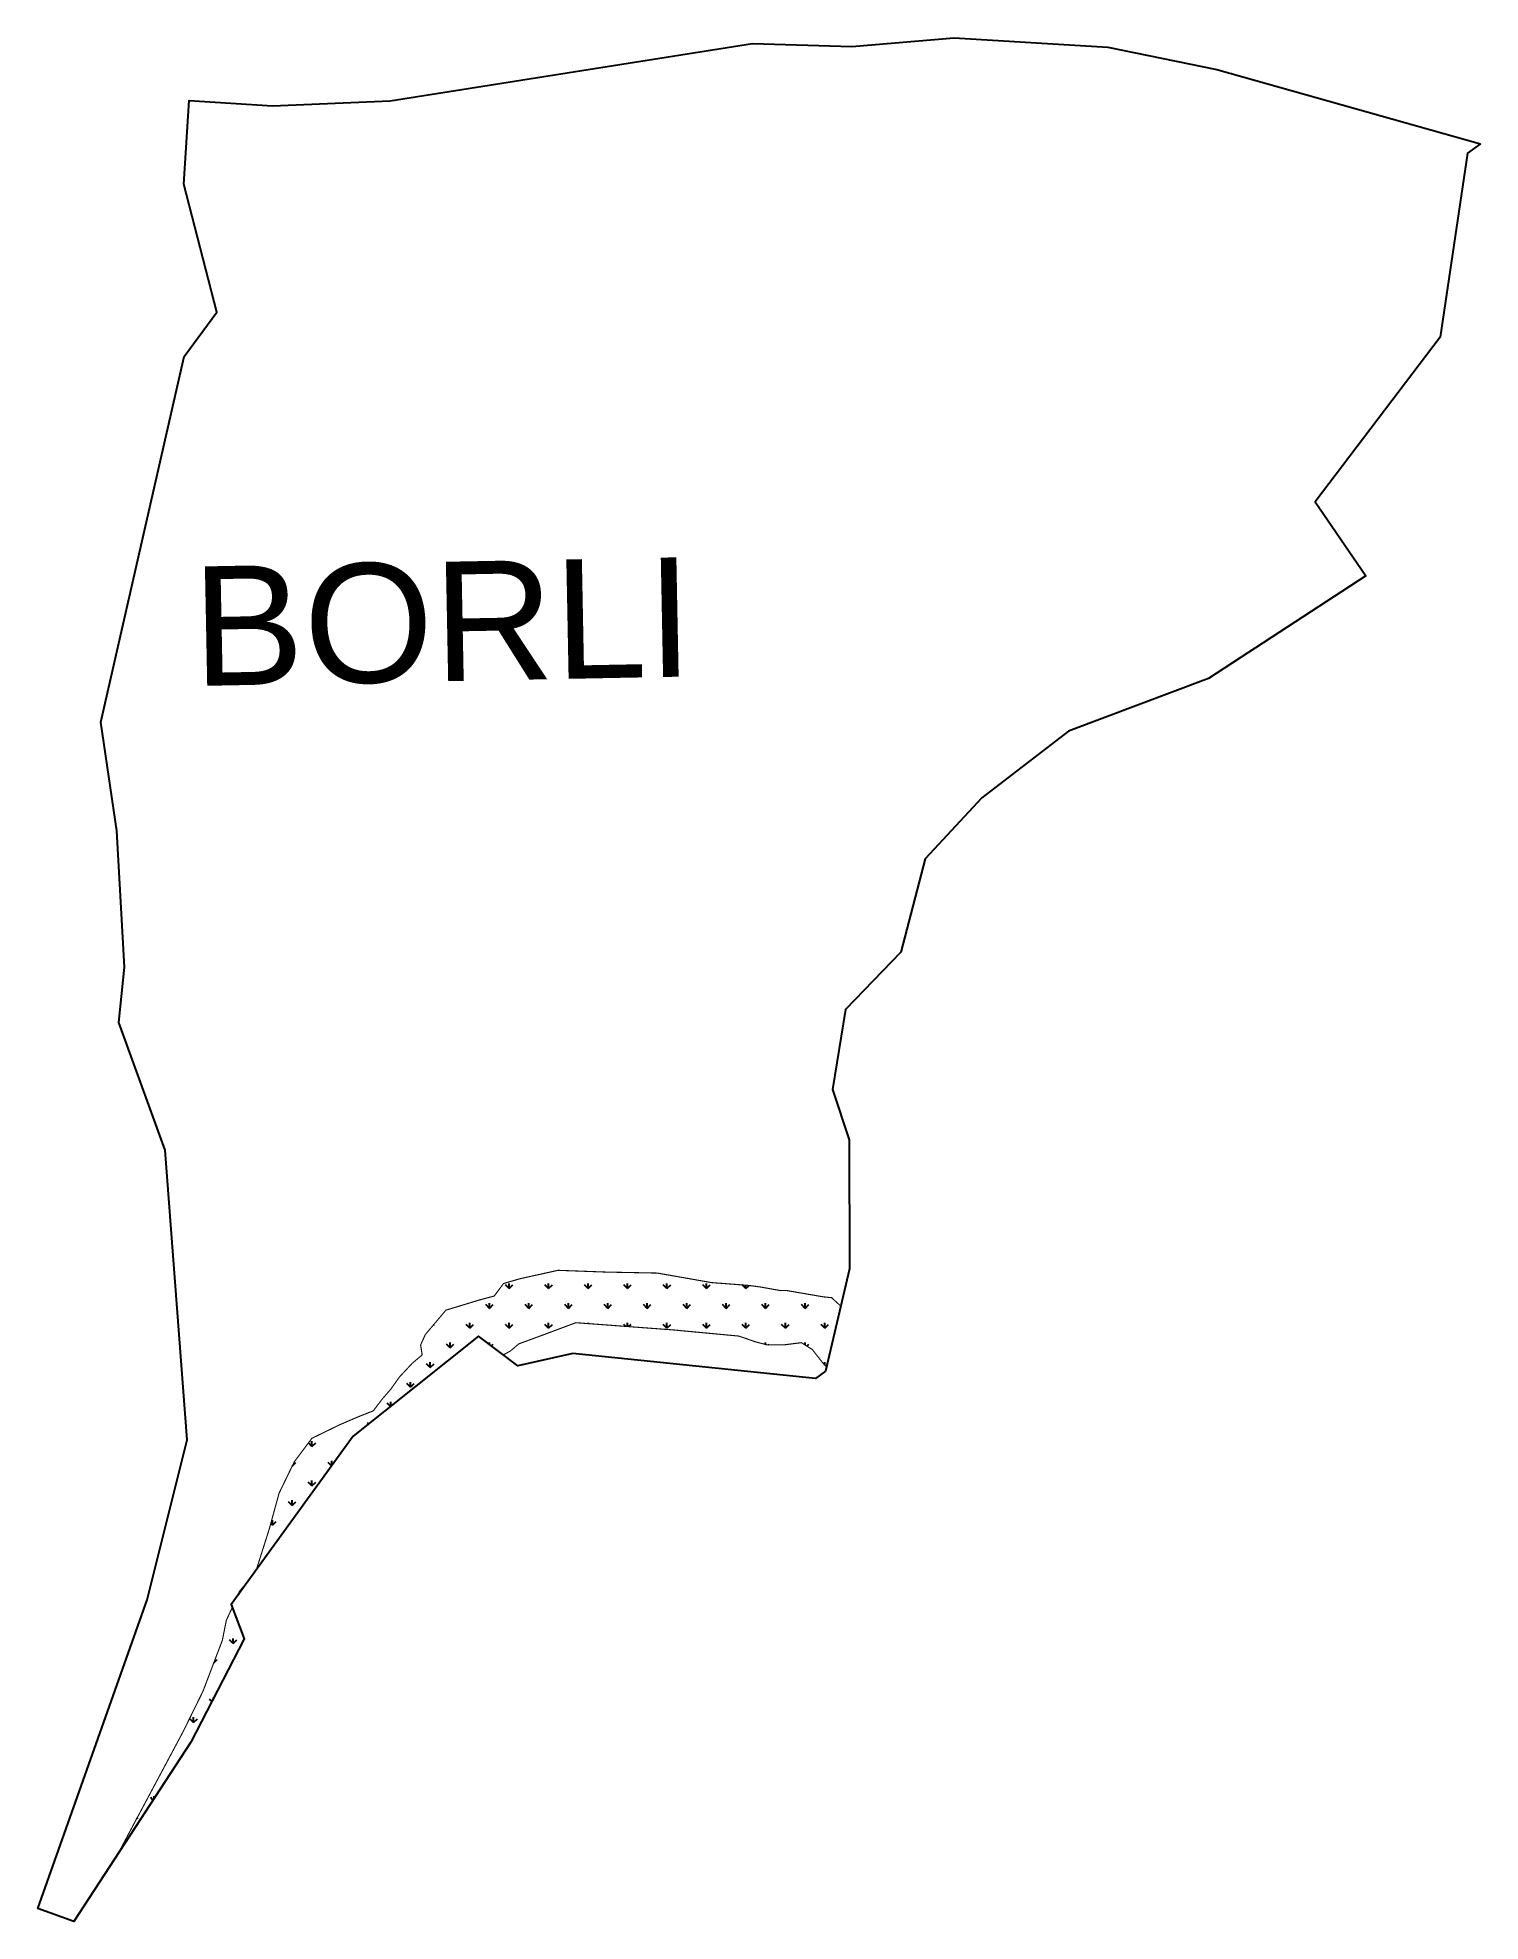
# Model space of a CAD drawing. Header units: metres. Extents: x 279413 to 280727, y 2047192 to 2048907.
import ezdxf

# ---------------------------------------------------------------- set-up
doc = ezdxf.new("R2010")
doc.units = ezdxf.units.M
for name, color, linetype in [('MANGROOVE BUFFER ZONE', 120, 'Continuous'), ('village', 3, 'Continuous'), ('VILLAGE NAME', 250, 'Continuous')]:
    doc.layers.add(name, color=color, linetype=linetype)
doc.styles.get("Standard").update_dxf_attribs({"font": 'simplex.shx'})

msp = doc.modelspace()

# ---------------------------------------------------------------- hatches: boundary and pattern name
at = {"layer": 'MANGROOVE BUFFER ZONE'}
h = msp.add_hatch(dxfattribs=at)
h.set_pattern_fill('GRASS', color=256)
h.paths.add_polyline_path([(280136.3, 2047759.6), (280129, 2047760.3), (280094.8, 2047766.2), (280090, 2047766), (280071.6, 2047769.3), (280060.5, 2047770.8), (280027.1, 2047773.3), (279977.7, 2047782), (279931, 2047782.9), (279887.2, 2047784.5), (279852.4, 2047776.8), (279837.6, 2047772.5), (279829.1, 2047761.1), (279815.3, 2047757.4), (279785.1, 2047748.2), (279766.3, 2047725.9), (279762.1, 2047716.5), (279763.5, 2047707.4), (279754.6, 2047700), (279742.7, 2047687.2), (279735, 2047676.3), (279727, 2047667.1), (279719, 2047656.5), (279706.3, 2047651.5), (279688.1, 2047643.7), (279663.1, 2047631.5), (279647.1, 2047610.2), (279633.2, 2047581.5), (279624.2, 2047548.7), (279612.4, 2047511.5), (279700.7, 2047633.5), (279814.8, 2047724.4), (279837.5, 2047707.5), (279843.8, 2047711), (279851.5, 2047717.5), (279875.4, 2047726.3), (279903.4, 2047736.8), (279992.2, 2047730.2), (280051.9, 2047724.6), (280067.5, 2047719.2), (280077.3, 2047716.7), (280093.7, 2047716.7), (280108.8, 2047718.6), (280118.7, 2047712.4), (280128.3, 2047700.2), (280131.6, 2047696.5), (280144.6, 2047752)])
h = msp.add_hatch(dxfattribs=at)
h.set_pattern_fill('GRASS', color=256)
h.paths.add_polyline_path([(279590.7, 2047477.6), (279585.2, 2047465.9), (279581.5, 2047447.4), (279563.9, 2047401.1), (279545.9, 2047364.5), (279526.3, 2047327.7), (279486.7, 2047253.5), (279552.7, 2047354.6), (279601.3, 2047448.9)])

# ---------------------------------------------------------------- linework, layer by layer
at = {"color": 3, "flags": 128}
msp.add_lwpolyline([(280064.4, 2048901.8), (280154.8, 2048899.3)], dxfattribs=at)
at = {"layer": 'MANGROOVE BUFFER ZONE', "const_width": 1, "flags": 128}
for points in [[(280144.6, 2047752), (280136.3, 2047759.6), (280129, 2047760.3), (280094.8, 2047766.2), (280090, 2047766), (280071.6, 2047769.3), (280060.5, 2047770.8), (280027.1, 2047773.3), (279977.7, 2047782), (279931, 2047782.9), (279887.2, 2047784.5), (279852.4, 2047776.8), (279837.6, 2047772.5), (279829.1, 2047761.1), (279815.3, 2047757.4), (279785.1, 2047748.2), (279766.3, 2047725.9), (279762.1, 2047716.5), (279763.5, 2047707.4), (279754.6, 2047700), (279742.7, 2047687.2), (279735, 2047676.3), (279727, 2047667.1), (279719, 2047656.5), (279706.3, 2047651.5), (279688.1, 2047643.7), (279663.1, 2047631.5), (279647.1, 2047610.2), (279633.2, 2047581.5), (279624.2, 2047548.7), (279612.4, 2047511.5)], [(279837.5, 2047707.5), (279843.8, 2047711), (279851.5, 2047717.5), (279875.4, 2047726.3), (279903.4, 2047736.8), (279992.2, 2047730.2), (280051.9, 2047724.6), (280067.5, 2047719.2), (280077.3, 2047716.7), (280093.7, 2047716.7), (280108.8, 2047718.6), (280118.7, 2047712.4), (280128.3, 2047700.2), (280131.6, 2047696.5)], [(279590.7, 2047477.6), (279585.2, 2047465.9), (279581.5, 2047447.4), (279563.9, 2047401.1), (279545.9, 2047364.5), (279526.3, 2047327.7), (279486.7, 2047253.5)]]:
    msp.add_lwpolyline(points, dxfattribs=at)
at = {"layer": 'MANGROOVE BUFFER ZONE', "flags": 128}
msp.add_lwpolyline([(279602.5, 2047497.9), (279597.3, 2047491.4), (279596.3, 2047489.3)], dxfattribs=at)
at = {"layer": 'village', "color": 3}
for points in [[(280727.1, 2048810.5, 0), (280715.4, 2048802.1, 0), (280690.4, 2048634.3, 0), (280576.7, 2048484.4, 0), (280622.7, 2048417.1, 0), (280479.7, 2048323.5, 0), (280352.2, 2048275.5, 0), (280273.2, 2048214.8, 0), (280221.6, 2048159.2, 0), (280199.5, 2048074.2, 0), (280149, 2048022.1, 0), (280137.1, 2047949.3, 0), (280152.4, 2047903.5, 0), (280152.6, 2047785.9, 0), (280130.7, 2047692.5, 0), (280121.7, 2047685.9, 0), (279900.6, 2047708.6, 0), (279850.7, 2047697.6, 0), (279814.8, 2047724.4, 0), (279700.7, 2047633.5, 0), (279589.7, 2047480.2, 0), (279601.3, 2047448.9, 0), (279552.7, 2047354.6, 0), (279446.3, 2047191.5, 0), (279413.4, 2047203.1, 0), (279513.1, 2047484.4, 0), (279549.4, 2047630, 0), (279529.5, 2047893.9, 0), (279487.3, 2048010.1, 0), (279492.4, 2048060.5, 0), (279485.4, 2048184.7, 0), (279471, 2048283.7, 0), (279546.9, 2048616.8, 0), (279576.5, 2048657.1, 0), (279546.4, 2048773.8, 0), (279551.2, 2048850.1, 0), (279627.1, 2048845, 0), (279734.3, 2048849.7, 0), (280064.4, 2048901.8, 0)], [(280154.8, 2048899.3, 0), (280247.8, 2048907.2, 0), (280387.8, 2048898.7, 0), (280487, 2048878.2, 0), (280727.1, 2048810.5, 0)]]:
    msp.add_polyline3d(points, dxfattribs=at)

# ---------------------------------------------------------------- texts
at = {"layer": 'VILLAGE NAME', "insert": (279553.2, 2048425.4), "char_height": 108.748, "attachment_point": 1, "rotation": 1.1028}
msp.add_mtext_dynamic_manual_height_columns('{\\fArial|b0|i0|c0|p34;BORLI}', width=726.929, gutter_width=543.7, heights=[0], dxfattribs=at)

doc.saveas('drawing.dxf')
